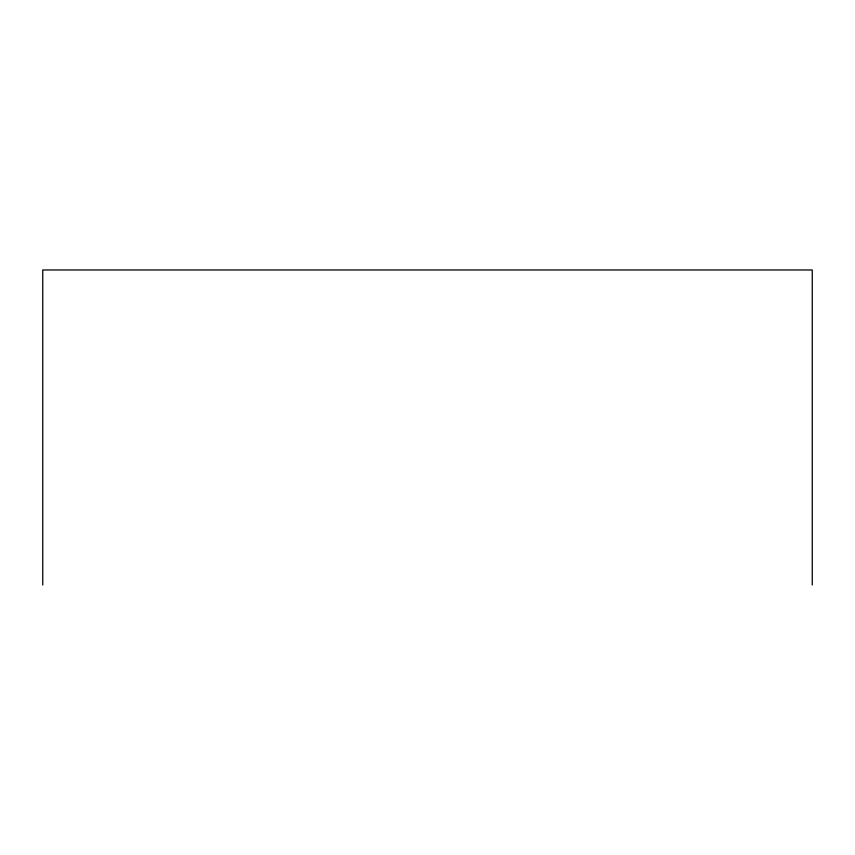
<?xml version="1.0" encoding="UTF-8"?>
<svg xmlns="http://www.w3.org/2000/svg" width="855" height="855" viewBox="0 0 855 855"><rect width="100%" height="100%" fill="white"/><g stroke="black" fill="none" stroke-linecap="round" stroke-linejoin="round"><path stroke-width="1.28" d="M812.25 585.023L812.25 269.977L42.75 269.977L42.75 585.023"/></g></svg>
